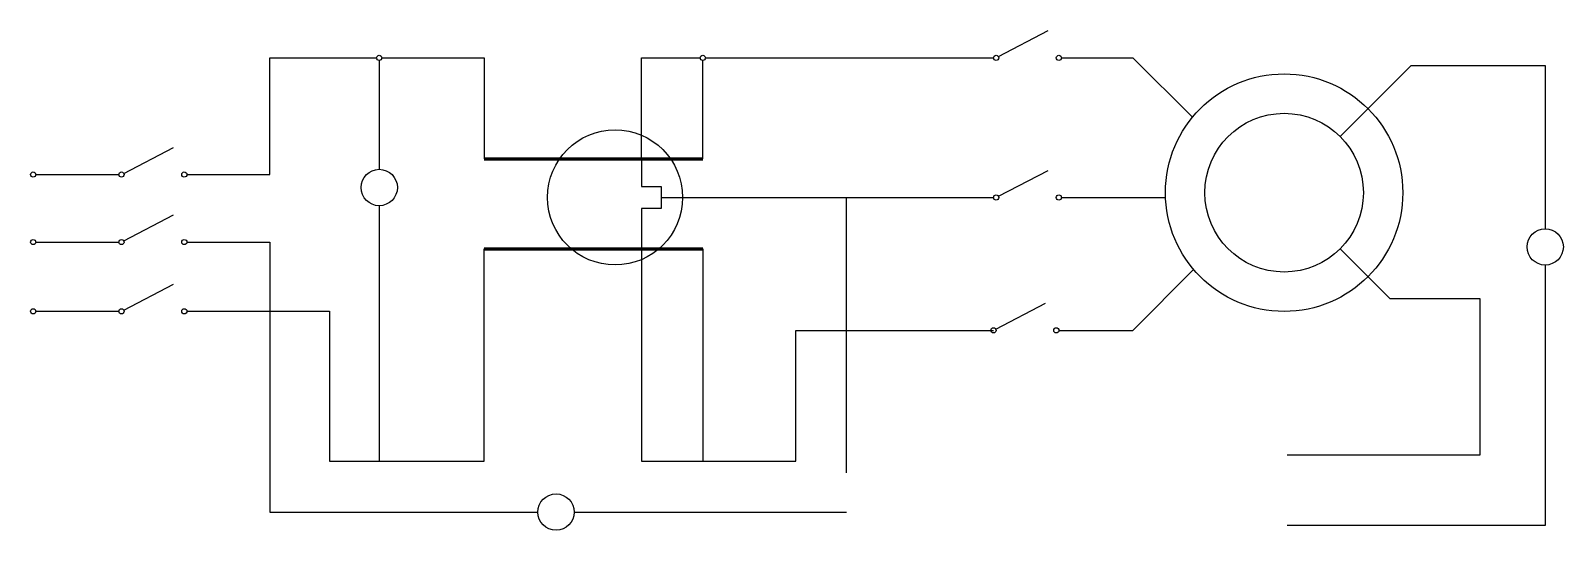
# Model space of a CAD drawing. Header units: millimetres. Extents: x 1815 to 4765, y 293 to 1254.
import ezdxf

# ---------------------------------------------------------------- set-up
doc = ezdxf.new("R2010")
doc.units = ezdxf.units.MM

msp = doc.modelspace()

# ---------------------------------------------------------------- linework, layer by layer
for p, q in [((3677.6, 1204.5), (3773.3, 1254.5)), ((3677.6, 1204.5), (3773.3, 1254.5)), ((2275.5, 977.7), (2275.5, 1202.2)), ((2275.5, 1202.2), (2480.9, 1202.2)), ((2485.9, 1197.2), (2485.9, 987.8)), ((2490.9, 1202.2), (2688.1, 1202.2)), ((2688.1, 1202.2), (2688.1, 1008.2)), ((2990.9, 1008.2), (2990.9, 1202.2)), ((2990.9, 1202.2), (3103.6, 1202.2)), ((3108.6, 1008.2), (3108.6, 1197.2)), ((3113.6, 1202.2), (3501.8, 1202.2)), ((3501.8, 1202.2), (3668.2, 1202.2)), ((3799.1, 1202.2), (3936.6, 1202.2)), ((3936.6, 1202.2), (4051, 1087.8)), ((4335.5, 1050.8), (4472.3, 1187.6)), ((4472.3, 1187.6), (4730.1, 1187.6)), ((4730.1, 1187.6), (4730.1, 873.6)), ((1994.2, 980), (2089.9, 1029.9)), ((1994.2, 980), (2089.9, 1029.9)), ((3108.6, 1008.2), (2990.9, 1008.2)), ((2990.9, 1008.2), (2990.9, 954.6)), ((1825, 977.7), (1984.8, 977.7)), ((1825, 977.7), (1984.8, 977.7)), ((2115.7, 977.7), (2275.5, 977.7)), ((2115.7, 977.7), (2275.5, 977.7)), ((3677.6, 935.9), (3773.3, 985.8)), ((3677.6, 935.9), (3773.3, 985.8)), ((2990.9, 954.6), (3028.7, 954.6)), ((3028.7, 954.6), (3028.7, 912.6)), ((2485.9, 917.8), (2485.9, 426.7)), ((3028.7, 933.6), (3381.9, 933.6)), ((3381.9, 933.6), (3668.2, 933.6)), ((3385.5, 403.8), (3385.5, 933.6)), ((3799.1, 933.6), (3999.3, 933.6)), ((1994.2, 850.2), (2089.9, 900.2)), ((1994.2, 850.2), (2089.9, 900.2)), ((3028.7, 912.6), (2990.9, 912.6)), ((2990.9, 912.6), (2990.9, 426.7)), ((1825, 847.9), (1984.8, 847.9)), ((1825, 847.9), (1984.8, 847.9)), ((2115.7, 847.9), (2275.5, 847.9)), ((2115.7, 847.9), (2275.5, 847.9)), ((2275.5, 847.9), (2275.5, 328.5)), ((2688.1, 426.7), (2688.1, 834.8)), ((3108.6, 834.8), (3108.6, 426.7)), ((4335.5, 835), (4431.4, 739.1)), ((4730.1, 803.6), (4730.1, 302.9)), ((3936.6, 678.1), (4053.5, 795)), ((1994.2, 717), (2089.9, 766.9)), ((1994.2, 717), (2089.9, 766.9)), ((4431.4, 739.1), (4604.2, 739.1)), ((4604.2, 739.1), (4604.2, 438.3)), ((1825, 714.7), (1984.8, 714.7)), ((1825, 714.7), (1984.8, 714.7)), ((2115.7, 714.7), (2259.1, 714.7)), ((2259.1, 714.7), (2390.4, 714.7)), ((2390.4, 714.7), (2390.4, 426.7)), ((3672.6, 680.4), (3768.3, 730.3)), ((3672.6, 680.4), (3768.3, 730.3)), ((3287.5, 426.7), (3287.5, 678.1)), ((3287.5, 678.1), (3668.2, 678.1)), ((3794.1, 678.1), (3936.6, 678.1)), ((2390.4, 426.7), (2688.1, 426.7)), ((2990.9, 426.7), (3287.5, 426.7)), ((4604.2, 438.3), (4233.3, 438.3)), ((2275.5, 328.5), (2791.3, 328.5)), ((2861.3, 328.5), (3090.8, 328.5)), ((3090.8, 328.5), (3385.5, 328.5)), ((4730.1, 302.9), (4233.3, 302.9))]:
    msp.add_line(p, q)
at = {"lineweight": 60}
for p, q in [((2688.1, 1008.2), (3108.6, 1008.2)), ((2688.1, 834.8), (3108.6, 834.8))]:
    msp.add_line(p, q, dxfattribs=at)
for centre, radius in [((2485.9, 1202.2), 5), ((3108.6, 1202.2), 5), ((3673.2, 1202.2), 5), ((3794.1, 1202.2), 5), ((4227.6, 942.9), 228.4), ((4227.6, 942.9), 152.6), ((2939.9, 933.8), 130), ((1820, 977.7), 5), ((1989.8, 977.7), 5), ((2110.7, 977.7), 5), ((2485.9, 952.8), 35), ((3673.2, 933.6), 5), ((3794.1, 933.6), 5), ((4730.1, 838.6), 35), ((1820, 847.9), 5), ((1989.8, 847.9), 5), ((2110.7, 847.9), 5), ((1820, 714.7), 5), ((1989.8, 714.7), 5), ((2110.7, 714.7), 5), ((3668.2, 678.1), 5), ((3789.1, 678.1), 5), ((2826.3, 328.5), 35)]:
    msp.add_circle(centre, radius)

doc.saveas('drawing.dxf')
